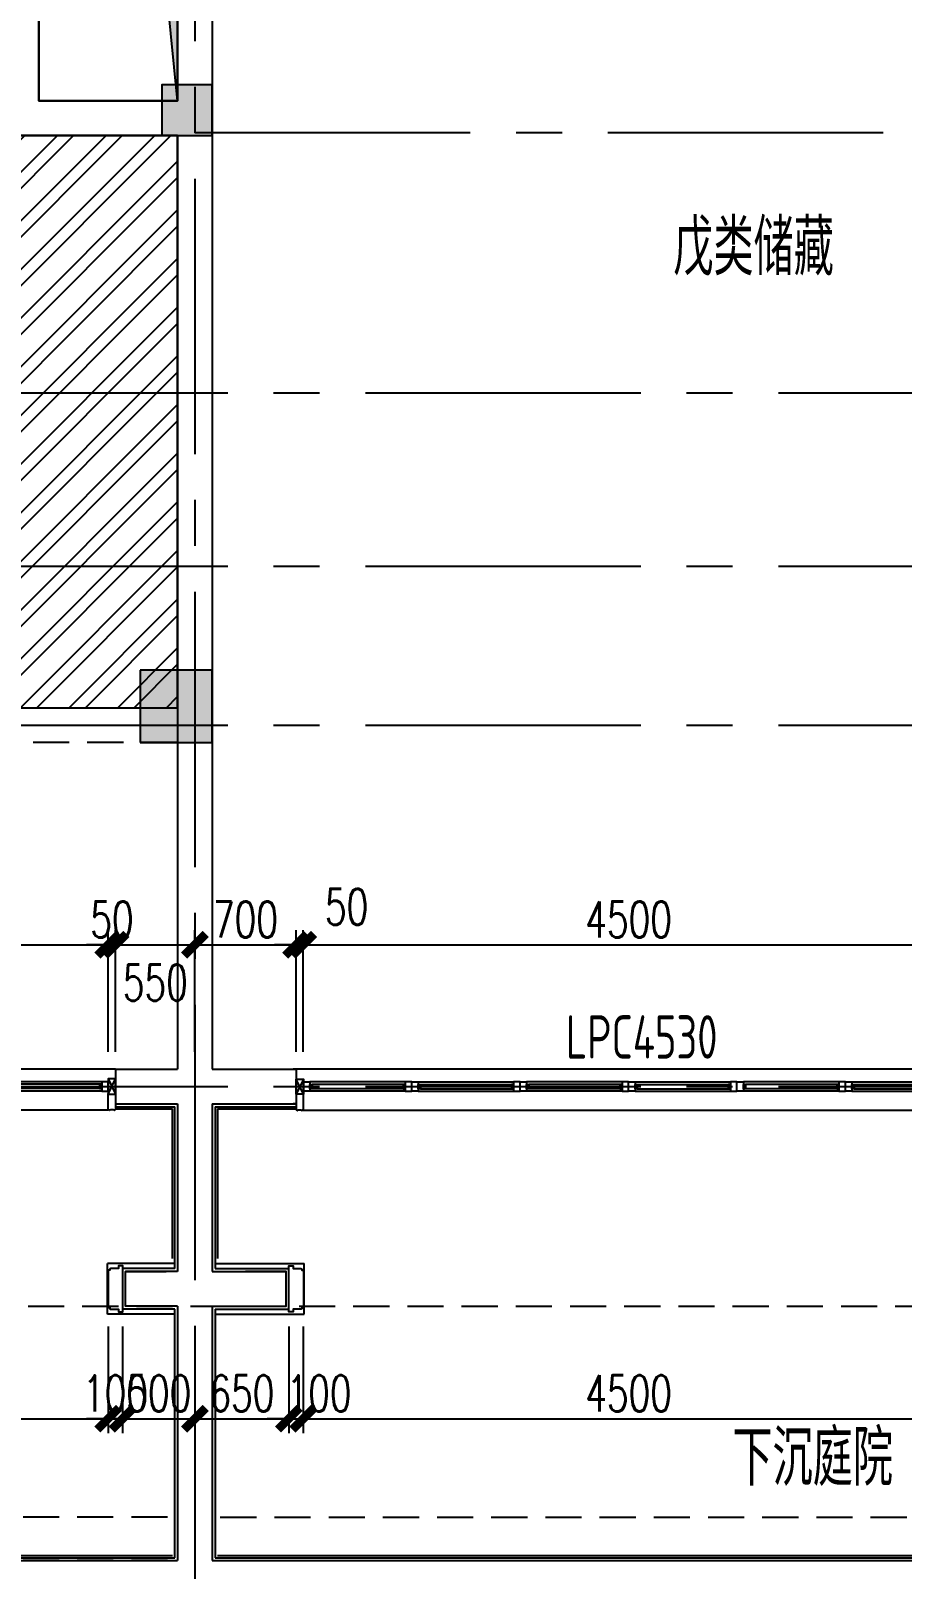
# Model space of a CAD drawing. Extents: x 296441 to 853063, y 459050 to 1117990.
# Drawn here: x 618962 to 624992, y 870979 to 881624 of the extents above; entities that cross this region are included whole.
import ezdxf

# ---------------------------------------------------------------- set-up
doc = ezdxf.new("R2010")
doc.units = 0
doc.header["$LTSCALE"] = 1000
for name, pattern in [('14-FL01-P$0$HIDDEN', [0.375, 0.25, -0.125]), ('14-GRID$0$CENTER2', [28.575, 19.05, -3.175, 3.175, -3.175]), ('5-GRID$0$CENTER2', [28.575, 19.05, -3.175, 3.175, -3.175]), ('BSMT-PLAN-BS01$0$$0$HIDDEN', [0.375, 0.25, -0.125]), ('DZ-3-PLAN-FL01$0$DASHED2', [0.375, 0.25, -0.125])]:
    doc.linetypes.add(name, pattern=pattern)
for name, color, linetype in [('0-COL-H1', 170, 'Continuous'), ('14-GRID$0$G-GRID', 9, '14-GRID$0$CENTER2'), ('14-PLAN-BS01-P$0$A-ROOM-IDEN', 4, 'Continuous'), ('14-PLAN-BS01-P$0$A-WALL', 1, 'Continuous'), ('5-GRID$0$G-GRID', 8, '5-GRID$0$CENTER2'), ('A-ROOF', 2, 'Continuous'), ('BSMT-PLAN-BS01$0$A-WALL', 1, 'Continuous'), ('DIM_LEAD', 3, 'Continuous'), ('DZ-3-PLAN-FL01$0$A-WALL', 1, 'Continuous'), ('DZ-PLAN-MAIN-FL01$0$A-WIND-IDEN', 33, 'Continuous'), ('E-TEXT-BS01-MI-14$0$A-ROOM-IDEN', 4, 'Continuous'), ('E1-BS01-14$0$A-WALL-FNSH', 6, 'Continuous'), ('E1-BS01-18-19$0$A-FLOR', 23, 'Continuous'), ('E1-BS01-18-19$0$A-OVLK', 140, 'Continuous'), ('E1-BS01-18-19$0$A-SECT-WIND', 155, 'Continuous'), ('E1-BS01-18-19$0$A-SECT-WOOD', 17, 'Continuous'), ('E1-BS01-18-19$0$A-WALL-FNSH', 6, 'Continuous'), ('E1-BS01-18-19$0$G-XREF', 2, 'Continuous'), ('E1-BS01-20$0$A-WALL', 1, 'Continuous'), ('G-BS01-20$0$A-FLOR', 23, 'Continuous'), ('G-BS01-20$0$A-OVLK', 140, 'Continuous'), ('G-BS01-20$0$A-SECT-WIND', 155, 'Continuous'), ('G-BS01-20$0$A-SECT-WOOD', 17, 'Continuous'), ('G-BS01-20$0$A-WALL', 1, 'Continuous'), ('G-BS01-20$0$A-WALL-FNSH', 6, 'Continuous'), ('menchuangtao1$0$A-DETL-STONE', 42, 'Continuous'), ('menchuangtao1$0$A-WALL', 1, 'Continuous'), ('menchuangtao1$0$A_CUR_FRAME', 112, 'Continuous'), ('mentao100$0$A-SECT-FNSH', 6, 'Continuous'), ('mentao100$0$A-SECT-STONE', 42, 'Continuous'), ('mentao100$0$A-WALL', 1, 'Continuous'), ('PUB_DIM', 3, 'Continuous'), ('WALL', 242, 'Continuous'), ('ZT0_默认图层-----PM、LM、DY、JD', 7, 'Continuous'), ('ZT1_Dim---标注---PM、LM、DY、JD', 252, 'Continuous'), ('卫生间降板', 251, 'Continuous')]:
    doc.layers.add(name, color=color, linetype=linetype)
doc.styles.get("Standard").update_dxf_attribs({"font": 'gbenor.shx', "bigfont": 'gbcbig.shx'})
doc.styles.add('ZT-DIMSTYLE', font='ROMANS.shx', dxfattribs={"width": 0.7, "bigfont": 'CHINESE.shx'})
doc.dimstyles.new('ZT-DIM100', dxfattribs={"dimscale": 100, "dimtxt": 2.5, "dimasz": 1.5, "dimexe": 1, "dimexo": 1, "dimgap": 0.5, "dimtad": 1, "dimdec": 0, "dimdsep": 46, "dimtxsty": 'ZT-DIMSTYLE', "dimblk": 'ARCHTICK', "dimcen": 2.5, "dimclrd": 175, "dimclre": 175, "dimclrt": 7, "dimazin": 2, "dimtfac": 1, "dimtix": 1, "dimtmove": 2, "dimatfit": 3, "dimfxl": 0, "dimarcsym": 0})

# ---------------------------------------------------------------- blocks, each defined once
blk = doc.blocks.new('E1-BS01-18-19$0$750----DDDD')
at = {"layer": 'E1-BS01-18-19$0$A-SECT-WIND'}
for p, q in [((45, 32.5), (705, 32.5)), ((60, 15), (690, 15)), ((45, -32.5), (705, -32.5)), ((60, -15), (690, -15))]:
    blk.add_line(p, q, dxfattribs=at)
at = {"layer": 'E1-BS01-18-19$0$A-SECT-WOOD'}
for points in [[(0, 32.5), (45, 32.5), (45, -32.5), (0, -32.5)], [(60, 15), (60, -15), (45, -15), (45, 15)], [(690, 15), (690, -15), (705, -15), (705, 15)], [(750, 32.5), (705, 32.5), (705, -32.5), (750, -32.5)]]:
    blk.add_lwpolyline(points, close=True, dxfattribs=at)
blk = doc.blocks.new('menchuangtao1')
at = {"layer": 'menchuangtao1$0$A-DETL-STONE'}
blk.add_lwpolyline([(-10, -52), (-10, -159, -0.471625), (-15, -162, -0.528396), (-19, -165, 0.241692), (-51, -165, -0.528396), (-55, -162, -0.471625), (-60, -159), (-60, -52)], format="xyb", close=True, dxfattribs=at)
at = {"layer": 'menchuangtao1$0$A-WALL'}
for p, q in [((-10, 120), (-10, -120)), ((-10, 120), (10, 120)), ((-10, -120), (10, -120))]:
    blk.add_line(p, q, dxfattribs=at)
at = {"layer": 'menchuangtao1$0$A_CUR_FRAME'}
for p, q in [((-60, -52), (-10, 52)), ((-60, 52), (-10, -52))]:
    blk.add_line(p, q, dxfattribs=at)
blk.add_lwpolyline([(-10, -52), (-10, 52), (-60, 52), (-60, -52)], close=True, dxfattribs=at)
blk = doc.blocks.new('16#地下一层')
at = {"layer": 'E1-BS01-14$0$A-WALL-FNSH'}
blk.add_line((-9460, -3740), (-8900, -3740), dxfattribs=at)
at = {"layer": 'E1-BS01-18-19$0$A-FLOR'}
for p, q in [((-4290, -3480), (-8917, -3480)), ((-4342, -3765), (-8858, -3765))]:
    blk.add_line(p, q, dxfattribs=at)
at = {"layer": 'E1-BS01-18-19$0$A-OVLK'}
blk.add_line((-9445, -3755), (-8900, -3755), dxfattribs=at)
at = {"layer": 'WALL'}
for p, q in [((-9480, 7380), (-9480, -3480)), ((-9480, -3480), (-8900, -3480)), ((-8900, -3480), (-8900, -3720)), ((-9480, -3720), (-8900, -3720))]:
    blk.add_line(p, q, dxfattribs=at)
at = {"extrusion": (0, 0, -1), "zscale": -1}
for p in [(8100, -3600), (6600, -3600), (5100, -3600)]:
    blk.add_blockref('E1-BS01-18-19$0$750----DDDD', p, dxfattribs=at)
for p in [(-8100, -3600), (-6600, -3600), (-5100, -3600)]:
    blk.add_blockref('E1-BS01-18-19$0$750----DDDD', p)
at = {"layer": 'E1-BS01-18-19$0$G-XREF', "extrusion": (0, 0, -1), "zscale": -1}
blk.add_blockref('menchuangtao1', (8910, -3600), dxfattribs=at)
blk = doc.blocks.new('20B-G1-地下一层')
at = {"layer": 'A-ROOF'}
h = blk.add_hatch(color=239, dxfattribs=at)
h.dxf.hatch_style = 1
h.paths.add_polyline_path([(729779, -384992), (729849, -385693), (729993, -385749), (729993, -384778), (729374, -384778), (729359, -384872)])
h.paths.add_polyline_path([(729359, -384872), (729374, -384778), (729033, -384778)])
h.paths.add_polyline_path([(729993, -385778), (729993, -385749), (729849, -385693), (729858, -385788)])
h.paths.add_polyline_path([(729993, -387138), (729993, -385778), (729858, -385788)])
at = {"layer": '卫生间降板'}
h = blk.add_hatch(dxfattribs=at)
h.set_pattern_fill('ANSI32', color=256, scale=50)
h.set_pattern_definition([(45, (-1280746.7, -1770641.06), (-168.379802, 168.379802), []), (45, (-1280634.44, -1770641.06), (-168.379802, 168.379802), [])])
h.paths.add_polyline_path([(729993, -387378), (726033, -387378), (726033, -391337), (729993, -391337)])
at = {"layer": '5-GRID$0$G-GRID'}
blk.add_lwpolyline([(729993, -387378), (726033, -387378), (726033, -391337), (729993, -391337)], close=True, dxfattribs=at)
at = {"layer": 'A-ROOF'}
blk.add_lwpolyline([(729993, -387138), (729779, -384992), (729033, -384778)], dxfattribs=at)
blk.add_lwpolyline([(729993, -384778), (729993, -387138), (729033, -387138), (729033, -384778)], close=True, dxfattribs=at)
at = {"layer": 'DZ-3-PLAN-FL01$0$A-WALL', "color": 33, "linetype": 'DZ-3-PLAN-FL01$0$DASHED2'}
for p, q in [((726033, -391337), (729993, -391337)), ((729993, -391578), (725793, -391578))]:
    blk.add_line(p, q, dxfattribs=at)
at = {"layer": 'G-BS01-20$0$A-FLOR'}
for p, q in [((729563, -393838), (727193, -393838)), ((729513, -394123), (727263, -394123))]:
    blk.add_line(p, q, dxfattribs=at)
at = {"layer": 'G-BS01-20$0$A-OVLK'}
blk.add_line((729563, -394113), (729958, -394113), dxfattribs=at)
at = {"layer": 'G-BS01-20$0$A-SECT-WIND'}
for p, q in [((729468, -393926), (728808, -393926)), ((729453, -393943), (728823, -393943)), ((729468, -393991), (728808, -393991)), ((729453, -393973), (728823, -393973))]:
    blk.add_line(p, q, dxfattribs=at)
at = {"layer": 'G-BS01-20$0$A-SECT-WOOD'}
for points in [[(729453, -393943), (729453, -393973), (729468, -393973), (729468, -393943)], [(729513, -393926), (729468, -393926), (729468, -393991), (729513, -393991)]]:
    blk.add_lwpolyline(points, close=True, dxfattribs=at)
at = {"layer": 'G-BS01-20$0$A-WALL'}
for p, q in [((729993, -387478), (729993, -393838)), ((729573, -393838), (729993, -393838)), ((729573, -394078), (729993, -394078))]:
    blk.add_line(p, q, dxfattribs=at)
at = {"layer": 'G-BS01-20$0$A-WALL-FNSH'}
blk.add_line((729563, -394098), (729973, -394098), dxfattribs=at)
at = {"layer": 'menchuangtao1$0$A-DETL-STONE'}
blk.add_lwpolyline([(729563, -394011), (729563, -394118, -0.471625), (729558, -394120, -0.528396), (729554, -394123, 0.241692), (729523, -394123, -0.528396), (729518, -394120, -0.471625), (729513, -394118), (729513, -394011)], format="xyb", close=True, dxfattribs=at)
at = {"layer": 'menchuangtao1$0$A-WALL'}
for p, q in [((729563, -393838), (729563, -394078)), ((729563, -393838), (729583, -393838)), ((729563, -394078), (729583, -394078))]:
    blk.add_line(p, q, dxfattribs=at)
at = {"layer": 'menchuangtao1$0$A_CUR_FRAME'}
for p, q in [((729513, -394011), (729563, -393906)), ((729513, -393906), (729563, -394011))]:
    blk.add_line(p, q, dxfattribs=at)
blk.add_lwpolyline([(729563, -394011), (729563, -393906), (729513, -393906), (729513, -394011)], close=True, dxfattribs=at)
at = {"layer": 'WALL', "extrusion": (8.34702e-21, 4.5439e-05, 1)}
for p, q in [((729993, -387138), (729993, -384778)), ((729033, -386228), (729033, -387138)), ((729033, -387138), (729993, -387138)), ((728793, -387378), (729993, -387378))]:
    blk.add_line(p, q, dxfattribs=at)
at = {"layer": 'WALL'}
blk.add_line((729993, -387378), (729993, -393838), dxfattribs=at)
blk = doc.blocks.new('20B-1A')
at = {"layer": 'DZ-PLAN-MAIN-FL01$0$A-WIND-IDEN', "color": 2, "width": 0.8}
blk.add_text('LPC4530', height=300, dxfattribs=at).set_placement((1510967, 87775))
at = {"layer": 'E-TEXT-BS01-MI-14$0$A-ROOM-IDEN'}
for s, p in [('戊类储藏', (1511710, 93195)), ('下沉庭院', (1512119, 84819))]:
    blk.add_text(s, height=385.8, dxfattribs=at).set_placement(p)
blk = doc.blocks.new('2133')
at = {"layer": '14-PLAN-BS01-P$0$A-ROOM-IDEN', "linetype": '14-FL01-P$0$HIDDEN'}
for points in [[(2160861, 1716005), (2150971, 1716005)], [(2161226, 1716005), (2169331, 1716005)], [(2160861, 1715705), (2150971, 1715705)], [(2161226, 1715705), (2169331, 1715705)]]:
    blk.add_lwpolyline(points, dxfattribs=at)
blk = doc.blocks.new('mentao100')
at = {"layer": 'mentao100$0$A-SECT-FNSH'}
for p, q in [((-280, 140), (20, 140)), ((-280, -140), (20, -140))]:
    blk.add_line(p, q, dxfattribs=at)
at = {"layer": 'mentao100$0$A-SECT-STONE', "ltscale": 0.1}
blk.add_lwpolyline([(20, 140), (20, 160), (50, 160), (50, 140), (105, 140, -0.414214), (110, 135), (110, 130), (115, 130, -0.414165), (120, 125), (120, 98), (120, -125, -0.414165), (115, -130), (110, -130), (110, -135, -0.414214), (105, -140), (50, -140), (50, -160), (20, -160), (20, -140)], format="xyb", close=True, dxfattribs=at)
at = {"layer": 'mentao100$0$A-WALL'}
blk.add_lwpolyline([(-280, -120), (0, -120), (0, 120), (-280, 120)], dxfattribs=at)
blk = doc.blocks.new('_ArchTick')
at = {"color": 0, "linetype": 'ByBlock', "const_width": 0.4}
blk.add_lwpolyline([(-0.5, -0.5), (0.5, 0.5)], dxfattribs=at)
blk = doc.blocks.new('*D2236')
at = {"layer": 'Defpoints', "color": 0, "ltscale": 1000, "transparency": 16777216}
for p in [(620848, 872759), (625349, 872759), (625349, 872021)]:
    blk.add_point(p, dxfattribs=at)
at = {"layer": 'ZT1_Dim---标注---PM、LM、DY、JD', "color": 175, "linetype": 'ByBlock', "lineweight": -2, "ltscale": 1000, "transparency": 16777216}
for p, q in [((620848, 872659), (620848, 871921)), ((625349, 872659), (625349, 871921))]:
    blk.add_line(p, q, dxfattribs=at)
at = {"layer": 'ZT1_Dim---标注---PM、LM、DY、JD', "color": 175, "lineweight": -2, "ltscale": 1000, "transparency": 16777216}
blk.add_line((620848, 872021), (625349, 872021), dxfattribs=at)
at = {"layer": 'ZT1_Dim---标注---PM、LM、DY、JD', "color": 175, "lineweight": -2, "ltscale": 1000, "transparency": 16777216, "xscale": 150, "yscale": 150, "zscale": 150, "rotation": 180}
blk.add_blockref('_ArchTick', (620848, 872021), dxfattribs=at)
at = {"layer": 'ZT1_Dim---标注---PM、LM、DY、JD', "color": 175, "lineweight": -2, "ltscale": 1000, "transparency": 16777216, "xscale": 150, "yscale": 150, "zscale": 150}
blk.add_blockref('_ArchTick', (625349, 872021), dxfattribs=at)
at = {"layer": 'ZT1_Dim---标注---PM、LM、DY、JD', "color": 7, "ltscale": 1000, "transparency": 16777216, "insert": (623099, 872196), "char_height": 250, "attachment_point": 5, "style": 'ZT-DIMSTYLE'}
blk.add_mtext('4500', dxfattribs=at)
blk = doc.blocks.new('*D2237')
at = {"layer": 'Defpoints', "color": 0, "ltscale": 1000, "transparency": 16777216}
for p in [(620748, 872759), (620848, 872759), (620848, 872021)]:
    blk.add_point(p, dxfattribs=at)
at = {"layer": 'ZT1_Dim---标注---PM、LM、DY、JD', "color": 175, "linetype": 'ByBlock', "lineweight": -2, "ltscale": 1000, "transparency": 16777216}
for p, q in [((620748, 872659), (620748, 871921)), ((620848, 872659), (620848, 871921))]:
    blk.add_line(p, q, dxfattribs=at)
at = {"layer": 'ZT1_Dim---标注---PM、LM、DY、JD', "color": 175, "lineweight": -2, "ltscale": 1000, "transparency": 16777216}
for p, q in [((620748, 872021), (620598, 872021)), ((620748, 872021), (620848, 872021)), ((620848, 872021), (620998, 872021))]:
    blk.add_line(p, q, dxfattribs=at)
at = {"layer": 'ZT1_Dim---标注---PM、LM、DY、JD', "color": 175, "lineweight": -2, "ltscale": 1000, "transparency": 16777216, "xscale": 150, "yscale": 150, "zscale": 150}
blk.add_blockref('_ArchTick', (620748, 872021), dxfattribs=at)
at = {"layer": 'ZT1_Dim---标注---PM、LM、DY、JD', "color": 175, "lineweight": -2, "ltscale": 1000, "transparency": 16777216, "xscale": 150, "yscale": 150, "zscale": 150, "rotation": 180}
blk.add_blockref('_ArchTick', (620848, 872021), dxfattribs=at)
at = {"layer": 'ZT1_Dim---标注---PM、LM、DY、JD', "color": 7, "ltscale": 1000, "transparency": 16777216, "insert": (620957, 872196), "char_height": 250, "attachment_point": 5, "style": 'ZT-DIMSTYLE'}
blk.add_mtext('100', dxfattribs=at)
blk = doc.blocks.new('*D2238')
at = {"layer": 'Defpoints', "color": 0, "ltscale": 1000, "transparency": 16777216}
for p in [(620098, 872759), (620748, 872759), (620748, 872021)]:
    blk.add_point(p, dxfattribs=at)
at = {"layer": 'ZT1_Dim---标注---PM、LM、DY、JD', "color": 175, "linetype": 'ByBlock', "lineweight": -2, "ltscale": 1000, "transparency": 16777216}
for p, q in [((620098, 872659), (620098, 871921)), ((620748, 872659), (620748, 871921))]:
    blk.add_line(p, q, dxfattribs=at)
at = {"layer": 'ZT1_Dim---标注---PM、LM、DY、JD', "color": 175, "lineweight": -2, "ltscale": 1000, "transparency": 16777216}
blk.add_line((620098, 872021), (620748, 872021), dxfattribs=at)
at = {"layer": 'ZT1_Dim---标注---PM、LM、DY、JD', "color": 175, "lineweight": -2, "ltscale": 1000, "transparency": 16777216, "xscale": 150, "yscale": 150, "zscale": 150, "rotation": 180}
blk.add_blockref('_ArchTick', (620098, 872021), dxfattribs=at)
at = {"layer": 'ZT1_Dim---标注---PM、LM、DY、JD', "color": 175, "lineweight": -2, "ltscale": 1000, "transparency": 16777216, "xscale": 150, "yscale": 150, "zscale": 150}
blk.add_blockref('_ArchTick', (620748, 872021), dxfattribs=at)
at = {"layer": 'ZT1_Dim---标注---PM、LM、DY、JD', "color": 7, "ltscale": 1000, "transparency": 16777216, "insert": (620423, 872196), "char_height": 250, "attachment_point": 5, "style": 'ZT-DIMSTYLE'}
blk.add_mtext('650', dxfattribs=at)
blk = doc.blocks.new('*D2239')
at = {"layer": 'Defpoints', "color": 0, "ltscale": 1000, "transparency": 16777216}
for p in [(619598, 872759, 0), (620098, 872759, 0), (620098, 872021)]:
    blk.add_point(p, dxfattribs=at)
at = {"layer": 'ZT1_Dim---标注---PM、LM、DY、JD', "color": 175, "linetype": 'ByBlock', "lineweight": -2, "ltscale": 1000, "transparency": 16777216}
for p, q in [((619598, 872659), (619598, 871921)), ((620098, 872659), (620098, 871921))]:
    blk.add_line(p, q, dxfattribs=at)
at = {"layer": 'ZT1_Dim---标注---PM、LM、DY、JD', "color": 175, "lineweight": -2, "ltscale": 1000, "transparency": 16777216}
for p, q in [((619598, 872021), (619448, 872021)), ((619598, 872021), (620098, 872021)), ((620098, 872021), (620248, 872021))]:
    blk.add_line(p, q, dxfattribs=at)
at = {"layer": 'ZT1_Dim---标注---PM、LM、DY、JD', "color": 175, "lineweight": -2, "ltscale": 1000, "transparency": 16777216, "xscale": 150, "yscale": 150, "zscale": 150}
blk.add_blockref('_ArchTick', (619598, 872021), dxfattribs=at)
at = {"layer": 'ZT1_Dim---标注---PM、LM、DY、JD', "color": 175, "lineweight": -2, "ltscale": 1000, "transparency": 16777216, "xscale": 150, "yscale": 150, "zscale": 150, "rotation": 180}
blk.add_blockref('_ArchTick', (620098, 872021), dxfattribs=at)
at = {"layer": 'ZT1_Dim---标注---PM、LM、DY、JD', "color": 7, "ltscale": 1000, "transparency": 16777216, "insert": (619848, 872196), "char_height": 250, "attachment_point": 5, "style": 'ZT-DIMSTYLE'}
blk.add_mtext('500', dxfattribs=at)
blk = doc.blocks.new('*D2246')
at = {"layer": 'Defpoints', "color": 0, "ltscale": 1000, "transparency": 16777216}
for p in [(619498, 872759, 0), (619598, 872759, 0), (619598, 872021)]:
    blk.add_point(p, dxfattribs=at)
at = {"layer": 'ZT1_Dim---标注---PM、LM、DY、JD', "color": 175, "linetype": 'ByBlock', "lineweight": -2, "ltscale": 1000, "transparency": 16777216}
for p, q in [((619498, 872659), (619498, 871921)), ((619598, 872659), (619598, 871921))]:
    blk.add_line(p, q, dxfattribs=at)
at = {"layer": 'ZT1_Dim---标注---PM、LM、DY、JD', "color": 175, "lineweight": -2, "ltscale": 1000, "transparency": 16777216}
for p, q in [((619498, 872021), (619348, 872021)), ((619498, 872021), (619598, 872021)), ((619598, 872021), (619748, 872021))]:
    blk.add_line(p, q, dxfattribs=at)
at = {"layer": 'ZT1_Dim---标注---PM、LM、DY、JD', "color": 175, "lineweight": -2, "ltscale": 1000, "transparency": 16777216, "xscale": 150, "yscale": 150, "zscale": 150}
blk.add_blockref('_ArchTick', (619498, 872021), dxfattribs=at)
at = {"layer": 'ZT1_Dim---标注---PM、LM、DY、JD', "color": 175, "lineweight": -2, "ltscale": 1000, "transparency": 16777216, "xscale": 150, "yscale": 150, "zscale": 150, "rotation": 180}
blk.add_blockref('_ArchTick', (619598, 872021), dxfattribs=at)
at = {"layer": 'ZT1_Dim---标注---PM、LM、DY、JD', "color": 7, "ltscale": 1000, "transparency": 16777216, "insert": (619548, 872196), "char_height": 250, "attachment_point": 5, "style": 'ZT-DIMSTYLE'}
blk.add_mtext('100', dxfattribs=at)
blk = doc.blocks.new('*D2247')
at = {"layer": 'Defpoints', "color": 0, "ltscale": 1000, "transparency": 16777216}
for p in [(617248, 872759), (619498, 872759, 0), (619498, 872021)]:
    blk.add_point(p, dxfattribs=at)
at = {"layer": 'ZT1_Dim---标注---PM、LM、DY、JD', "color": 175, "linetype": 'ByBlock', "lineweight": -2, "ltscale": 1000, "transparency": 16777216}
for p, q in [((617248, 872659), (617248, 871921)), ((619498, 872659), (619498, 871921))]:
    blk.add_line(p, q, dxfattribs=at)
at = {"layer": 'ZT1_Dim---标注---PM、LM、DY、JD', "color": 175, "lineweight": -2, "ltscale": 1000, "transparency": 16777216}
blk.add_line((617248, 872021), (619498, 872021), dxfattribs=at)
at = {"layer": 'ZT1_Dim---标注---PM、LM、DY、JD', "color": 175, "lineweight": -2, "ltscale": 1000, "transparency": 16777216, "xscale": 150, "yscale": 150, "zscale": 150, "rotation": 180}
blk.add_blockref('_ArchTick', (617248, 872021), dxfattribs=at)
at = {"layer": 'ZT1_Dim---标注---PM、LM、DY、JD', "color": 175, "lineweight": -2, "ltscale": 1000, "transparency": 16777216, "xscale": 150, "yscale": 150, "zscale": 150}
blk.add_blockref('_ArchTick', (619498, 872021), dxfattribs=at)
at = {"layer": 'ZT1_Dim---标注---PM、LM、DY、JD', "color": 7, "ltscale": 1000, "transparency": 16777216, "insert": (618373, 872196), "char_height": 250, "attachment_point": 5, "style": 'ZT-DIMSTYLE'}
blk.add_mtext('2250', dxfattribs=at)
blk = doc.blocks.new('*D2307')
at = {"layer": 'Defpoints', "color": 0, "ltscale": 1000, "transparency": 16777216}
for p in [(625349, 875300), (620848, 874459), (625349, 874459)]:
    blk.add_point(p, dxfattribs=at)
at = {"layer": 'ZT1_Dim---标注---PM、LM、DY、JD', "color": 175, "linetype": 'ByBlock', "lineweight": -2, "ltscale": 1000, "transparency": 16777216}
for p, q in [((620848, 874559), (620848, 875400)), ((625349, 874559), (625349, 875400)), ((620848, 875300), (625349, 875300))]:
    blk.add_line(p, q, dxfattribs=at)
at = {"layer": 'ZT1_Dim---标注---PM、LM、DY、JD', "color": 175, "lineweight": -2, "ltscale": 1000, "transparency": 16777216, "xscale": 150, "yscale": 150, "zscale": 150, "rotation": 180}
blk.add_blockref('_ArchTick', (620848, 875300), dxfattribs=at)
at = {"layer": 'ZT1_Dim---标注---PM、LM、DY、JD', "color": 175, "lineweight": -2, "ltscale": 1000, "transparency": 16777216, "xscale": 150, "yscale": 150, "zscale": 150}
blk.add_blockref('_ArchTick', (625349, 875300), dxfattribs=at)
at = {"layer": 'ZT1_Dim---标注---PM、LM、DY、JD', "color": 7, "ltscale": 1000, "transparency": 16777216, "insert": (623099, 875475), "char_height": 250, "attachment_point": 5, "style": 'ZT-DIMSTYLE'}
blk.add_mtext('4500', dxfattribs=at)
blk = doc.blocks.new('*D2308')
at = {"layer": 'Defpoints', "color": 0, "ltscale": 1000, "transparency": 16777216}
for p in [(620848, 875300), (620798, 874459), (620848, 874459)]:
    blk.add_point(p, dxfattribs=at)
at = {"layer": 'ZT1_Dim---标注---PM、LM、DY、JD', "color": 175, "linetype": 'ByBlock', "lineweight": -2, "ltscale": 1000, "transparency": 16777216}
for p, q in [((620798, 874559), (620798, 875400)), ((620848, 874559), (620848, 875400)), ((620798, 875300), (620648, 875300)), ((620798, 875300), (620848, 875300)), ((620848, 875300), (620998, 875300))]:
    blk.add_line(p, q, dxfattribs=at)
at = {"layer": 'ZT1_Dim---标注---PM、LM、DY、JD', "color": 175, "lineweight": -2, "ltscale": 1000, "transparency": 16777216, "xscale": 150, "yscale": 150, "zscale": 150}
blk.add_blockref('_ArchTick', (620798, 875300), dxfattribs=at)
at = {"layer": 'ZT1_Dim---标注---PM、LM、DY、JD', "color": 175, "lineweight": -2, "ltscale": 1000, "transparency": 16777216, "xscale": 150, "yscale": 150, "zscale": 150, "rotation": 180}
blk.add_blockref('_ArchTick', (620848, 875300), dxfattribs=at)
at = {"layer": 'ZT1_Dim---标注---PM、LM、DY、JD', "color": 7, "ltscale": 1000, "transparency": 16777216, "insert": (621148, 875563), "char_height": 250, "attachment_point": 5, "style": 'ZT-DIMSTYLE'}
blk.add_mtext('50', dxfattribs=at)
blk = doc.blocks.new('*D2309')
at = {"layer": 'Defpoints', "color": 0, "ltscale": 1000, "transparency": 16777216}
for p in [(620798, 875300), (620098, 874459), (620798, 874459)]:
    blk.add_point(p, dxfattribs=at)
at = {"layer": 'ZT1_Dim---标注---PM、LM、DY、JD', "color": 175, "linetype": 'ByBlock', "lineweight": -2, "ltscale": 1000, "transparency": 16777216}
for p, q in [((620098, 874559), (620098, 875400)), ((620798, 874559), (620798, 875400)), ((620098, 875300), (620798, 875300))]:
    blk.add_line(p, q, dxfattribs=at)
at = {"layer": 'ZT1_Dim---标注---PM、LM、DY、JD', "color": 175, "lineweight": -2, "ltscale": 1000, "transparency": 16777216, "xscale": 150, "yscale": 150, "zscale": 150, "rotation": 180}
blk.add_blockref('_ArchTick', (620098, 875300), dxfattribs=at)
at = {"layer": 'ZT1_Dim---标注---PM、LM、DY、JD', "color": 175, "lineweight": -2, "ltscale": 1000, "transparency": 16777216, "xscale": 150, "yscale": 150, "zscale": 150}
blk.add_blockref('_ArchTick', (620798, 875300), dxfattribs=at)
at = {"layer": 'ZT1_Dim---标注---PM、LM、DY、JD', "color": 7, "ltscale": 1000, "transparency": 16777216, "insert": (620448, 875475), "char_height": 250, "attachment_point": 5, "style": 'ZT-DIMSTYLE'}
blk.add_mtext('700', dxfattribs=at)
blk = doc.blocks.new('*D2310')
at = {"layer": 'Defpoints', "color": 0, "ltscale": 1000, "transparency": 16777216}
for p in [(620098, 875300), (619549, 874459), (620098, 874459)]:
    blk.add_point(p, dxfattribs=at)
at = {"layer": 'ZT1_Dim---标注---PM、LM、DY、JD', "color": 175, "linetype": 'ByBlock', "lineweight": -2, "ltscale": 1000, "transparency": 16777216}
for p, q in [((619549, 874559), (619549, 875400)), ((620098, 874559), (620098, 875400)), ((619549, 875300), (620098, 875300))]:
    blk.add_line(p, q, dxfattribs=at)
at = {"layer": 'ZT1_Dim---标注---PM、LM、DY、JD', "color": 175, "lineweight": -2, "ltscale": 1000, "transparency": 16777216, "xscale": 150, "yscale": 150, "zscale": 150, "rotation": 180}
blk.add_blockref('_ArchTick', (619549, 875300), dxfattribs=at)
at = {"layer": 'ZT1_Dim---标注---PM、LM、DY、JD', "color": 175, "lineweight": -2, "ltscale": 1000, "transparency": 16777216, "xscale": 150, "yscale": 150, "zscale": 150}
blk.add_blockref('_ArchTick', (620098, 875300), dxfattribs=at)
at = {"layer": 'ZT1_Dim---标注---PM、LM、DY、JD', "color": 7, "ltscale": 1000, "transparency": 16777216, "insert": (619824, 875038), "char_height": 250, "attachment_point": 5, "style": 'ZT-DIMSTYLE'}
blk.add_mtext('550', dxfattribs=at)
blk = doc.blocks.new('*D2311')
at = {"layer": 'Defpoints', "color": 0, "ltscale": 1000, "transparency": 16777216}
for p in [(619549, 875300), (619499, 874459), (619549, 874459)]:
    blk.add_point(p, dxfattribs=at)
at = {"layer": 'ZT1_Dim---标注---PM、LM、DY、JD', "color": 175, "linetype": 'ByBlock', "lineweight": -2, "ltscale": 1000, "transparency": 16777216}
for p, q in [((619499, 874559), (619499, 875400)), ((619549, 874559), (619549, 875400)), ((619499, 875300), (619349, 875300)), ((619499, 875300), (619549, 875300)), ((619549, 875300), (619699, 875300))]:
    blk.add_line(p, q, dxfattribs=at)
at = {"layer": 'ZT1_Dim---标注---PM、LM、DY、JD', "color": 175, "lineweight": -2, "ltscale": 1000, "transparency": 16777216, "xscale": 150, "yscale": 150, "zscale": 150}
blk.add_blockref('_ArchTick', (619499, 875300), dxfattribs=at)
at = {"layer": 'ZT1_Dim---标注---PM、LM、DY、JD', "color": 175, "lineweight": -2, "ltscale": 1000, "transparency": 16777216, "xscale": 150, "yscale": 150, "zscale": 150, "rotation": 180}
blk.add_blockref('_ArchTick', (619549, 875300), dxfattribs=at)
at = {"layer": 'ZT1_Dim---标注---PM、LM、DY、JD', "color": 7, "ltscale": 1000, "transparency": 16777216, "insert": (619524, 875475), "char_height": 250, "attachment_point": 5, "style": 'ZT-DIMSTYLE'}
blk.add_mtext('50', dxfattribs=at)
blk = doc.blocks.new('*D2312')
at = {"layer": 'Defpoints', "color": 0, "ltscale": 1000, "transparency": 16777216}
for p in [(619499, 875300), (617248, 874459), (619499, 874459)]:
    blk.add_point(p, dxfattribs=at)
at = {"layer": 'ZT1_Dim---标注---PM、LM、DY、JD', "color": 175, "linetype": 'ByBlock', "lineweight": -2, "ltscale": 1000, "transparency": 16777216}
for p, q in [((617248, 874559), (617248, 875400)), ((619499, 874559), (619499, 875400)), ((617248, 875300), (619499, 875300))]:
    blk.add_line(p, q, dxfattribs=at)
at = {"layer": 'ZT1_Dim---标注---PM、LM、DY、JD', "color": 175, "lineweight": -2, "ltscale": 1000, "transparency": 16777216, "xscale": 150, "yscale": 150, "zscale": 150, "rotation": 180}
blk.add_blockref('_ArchTick', (617248, 875300), dxfattribs=at)
at = {"layer": 'ZT1_Dim---标注---PM、LM、DY、JD', "color": 175, "lineweight": -2, "ltscale": 1000, "transparency": 16777216, "xscale": 150, "yscale": 150, "zscale": 150}
blk.add_blockref('_ArchTick', (619499, 875300), dxfattribs=at)
at = {"layer": 'ZT1_Dim---标注---PM、LM、DY、JD', "color": 7, "ltscale": 1000, "transparency": 16777216, "insert": (618373, 875475), "char_height": 250, "attachment_point": 5, "style": 'ZT-DIMSTYLE'}
blk.add_mtext('2250', dxfattribs=at)
blk = doc.blocks.new('*U2440')
at = {"layer": 'E1-BS01-18-19$0$A-OVLK'}
for p, q in [((-490, 175), (125, 175)), ((125, -175), (125, 175)), ((-490, -175), (125, -175))]:
    blk.add_line(p, q, dxfattribs=at)
blk = doc.blocks.new('*U2441')
at = {"layer": 'E1-BS01-18-19$0$A-OVLK'}
for p, q in [((-340, 175), (125, 175)), ((125, -175), (125, 175)), ((-340, -175), (125, -175))]:
    blk.add_line(p, q, dxfattribs=at)

msp = doc.modelspace()

# ---------------------------------------------------------------- linework, layer by layer
at = {"layer": '0-COL-H1'}
for p, q in [((619978.5, 877199.3), (619718.5, 877199.3)), ((619718.5, 877199.3), (619718.5, 876699.3)), ((619978.5, 877199.3), (619978.5, 877199.3)), ((620218.5, 877199.3), (619978.5, 877199.3)), ((620218.5, 876699.3), (620218.5, 877199.3)), ((619718.5, 876699.3), (620218.5, 876699.3))]:
    msp.add_line(p, q, dxfattribs=at)
at = {"layer": '0-COL-H1', "elevation": -0.1}
msp.add_lwpolyline([(620218.5, 881249.3), (619868.5, 881249.3), (619868.5, 880899.3), (620218.5, 880899.3)], close=True, dxfattribs=at)
at = {"layer": '0-COL-H1', "color": 254}
for points in [[(619868.5, 880899.3, -0.1), (619868.5, 881249.3, -0.1), (620218.5, 880899.3, -0.1), (620218.5, 881249.3, -0.1)], [(619978.5, 877199.3), (620218.5, 876699.3), (619718.5, 877199.3), (619718.5, 876699.3)], [(619978.5, 877199.3), (620218.5, 877199.3), (619978.5, 877199.3), (620218.5, 876699.3)]]:
    msp.add_solid(points, dxfattribs=at)
at = {"layer": '14-GRID$0$G-GRID', "color": 8, "ltscale": 0.1}
for p, q in [((620098.5, 900603), (620098.5, 867844.6)), ((620098.5, 880919.3), (676818.6, 880919.3)), ((598417.5, 879119.3), (676818.6, 879119.3)), ((598417.5, 877919.3), (676818.6, 877919.3)), ((598417.5, 876819.3), (676818.6, 876819.3)), ((598417.5, 874319.3), (676818.6, 874319.3))]:
    msp.add_line(p, q, dxfattribs=at)
at = {"layer": 'BSMT-PLAN-BS01$0$A-WALL', "color": 1}
for p, q in [((619978.5, 873639.3), (619978.5, 873039.3)), ((620218.5, 873639.3), (620218.5, 873039.3)), ((619978.5, 872799.3), (619978.5, 871039.3)), ((620218.5, 872799.3), (620218.5, 871039.3)), ((608818.5, 871039.3), (619978.5, 871039.3)), ((620218.5, 871039.3), (629578.5, 871039.3))]:
    msp.add_line(p, q, dxfattribs=at)
at = {"layer": 'BSMT-PLAN-BS01$0$A-WALL', "color": 5, "linetype": 'BSMT-PLAN-BS01$0$$0$HIDDEN'}
msp.add_line((608818.5, 872799.3), (667978.5, 872799.3), dxfattribs=at)
at = {"layer": 'E1-BS01-18-19$0$A-WALL-FNSH'}
for p, q in [((619958.5, 873059.3), (619618.5, 873059.3)), ((620238.5, 873059.3), (620728.5, 873059.3)), ((619958.5, 872779.3), (619618.5, 872779.3)), ((620238.5, 872779.3), (620728.5, 872779.3))]:
    msp.add_line(p, q, dxfattribs=at)
at = {"layer": 'E1-BS01-20$0$A-WALL'}
for p, q in [((620218.5, 874199.3), (620218.5, 873039.3)), ((620218.5, 872799.3), (620218.5, 872378.8))]:
    msp.add_line(p, q, dxfattribs=at)
at = {"layer": 'G-BS01-20$0$A-OVLK'}
for p, q in [((619943.5, 873129.3), (619943.5, 874164.3)), ((620253.5, 874164.3), (620253.5, 873129.3)), ((608853.5, 871074.3), (619943.5, 871074.3)), ((620253.5, 871074.3), (629543.5, 871074.3))]:
    msp.add_line(p, q, dxfattribs=at)
at = {"layer": 'G-BS01-20$0$A-WALL'}
for p, q in [((619978.5, 874199.3), (619978.5, 873039.3)), ((619978.5, 872799.3), (619978.5, 871639.3))]:
    msp.add_line(p, q, dxfattribs=at)
at = {"layer": 'mentao100$0$A-SECT-FNSH'}
for p, q in [((619958.5, 873059.3), (619958.5, 874179.3)), ((620238.5, 874179.3), (620238.5, 873059.3)), ((619958.5, 871059.3), (619958.5, 872779.3)), ((620238.5, 872779.3), (620238.5, 871059.3)), ((608838.5, 871059.3), (619958.5, 871059.3)), ((620238.5, 871059.3), (629558.5, 871059.3))]:
    msp.add_line(p, q, dxfattribs=at)
at = {"layer": 'WALL'}
for p, q in [((619978.5, 873039.3), (619618.5, 873039.3)), ((619618.5, 872799.3), (619618.5, 873039.3)), ((620218.5, 873039.3), (620728.5, 873039.3)), ((620728.5, 872799.3), (620728.5, 873039.3)), ((619978.5, 872799.3), (619618.5, 872799.3)), ((620218.5, 872799.3), (620728.5, 872799.3))]:
    msp.add_line(p, q, dxfattribs=at)

# ---------------------------------------------------------------- block references
at = {"layer": '14-PLAN-BS01-P$0$A-WALL', "extrusion": (0, 0, -1), "xscale": -1, "zscale": -1}
msp.add_blockref('16#地下一层', (-629698.5, 877919.3), dxfattribs=at)
at = {"layer": 'A-ROOF'}
msp.add_blockref('2133', (-1540952.4, -844665.4), dxfattribs=at)
at = {"layer": 'DIM_LEAD'}
msp.add_blockref('20B-1A', (-888301.9, 786737.3), dxfattribs=at)
at = {"layer": 'E1-BS01-18-19$0$G-XREF', "xscale": -1}
msp.add_blockref('mentao100', (619618.5, 872919.3), dxfattribs=at)
at = {"layer": 'E1-BS01-18-19$0$G-XREF'}
msp.add_blockref('mentao100', (620728.5, 872919.3), dxfattribs=at)
at = {"layer": 'PUB_DIM'}
msp.add_blockref('20B-G1-地下一层', (-110014.5, 1268277.6), dxfattribs=at)
at = {"layer": 'ZT0_默认图层-----PM、LM、DY、JD', "ltscale": 1000, "xscale": -1}
msp.add_blockref('*U2441', (619618.5, 872919.3), dxfattribs=at)
at = {"layer": 'ZT0_默认图层-----PM、LM、DY、JD', "ltscale": 1000}
msp.add_blockref('*U2440', (620728.5, 872919.3), dxfattribs=at)

# ---------------------------------------------------------------- dimensions: what is measured, and where the dimension line sits
at = {"layer": 'ZT1_Dim---标注---PM、LM、DY、JD', "ltscale": 1000}
for base, p1, p2, picture, middle in [((620848.5, 875300.4), (620798.5, 874459.3), (620848.5, 874459.3), '*D2308', (621148.5, 875562.9)), ((620098.5, 875300.4), (619548.5, 874459.3), (620098.5, 874459.3), '*D2310', (619823.5, 875037.9))]:
    dim = msp.add_linear_dim(base=base, p1=p1, p2=p2, dimstyle='ZT-DIM100', dxfattribs=at)
    dim.commit()
    dim.dimension.update_dxf_attribs({"geometry": picture, "text_midpoint": middle, "dimtype": 160})
for base, p1, p2, picture, middle in [((619498.5, 875300.4), (617248.4, 874459.3), (619498.5, 874459.3), '*D2312', (618373.5, 875475.4)), ((619548.5, 875300.4), (619498.5, 874459.3), (619548.5, 874459.3), '*D2311', (619523.5, 875475.4)), ((620798.5, 875300.4), (620098.5, 874459.3), (620798.5, 874459.3), '*D2309', (620448.5, 875475.4)), ((625348.5, 875300.4), (620848.5, 874459.3), (625348.5, 874459.3), '*D2307', (623098.5, 875475.4))]:
    dim = msp.add_linear_dim(base=base, p1=p1, p2=p2, dimstyle='ZT-DIM100', dxfattribs=at)
    dim.commit()
    dim.dimension.update_dxf_attribs({"geometry": picture, "text_midpoint": middle})
for base, p1, p2, picture, middle in [((619498.5, 872020.5, 0), (617248.5, 872759.3, 0), (619498.5, 872759.3), '*D2247', (618373.5, 872195.5, 0)), ((619598.5, 872020.5, 0), (619498.5, 872759.3), (619598.5, 872759.3), '*D2246', (619548.5, 872195.5, 0)), ((620098.5, 872020.5, 0), (619598.5, 872759.3), (620098.5, 872759.3), '*D2239', (619848.5, 872195.5, 0)), ((620748.5, 872020.5, 0), (620098.5, 872759.3, 0), (620748.5, 872759.3, 0), '*D2238', (620423.5, 872195.5, 0)), ((625348.5, 872020.5, 0), (620848.5, 872759.3, 0), (625348.5, 872759.3, 0), '*D2236', (623098.5, 872195.5, 0))]:
    dim = msp.add_linear_dim(base=base, p1=p1, p2=p2, dimstyle='ZT-DIM100', override={"dimfxl": 200}, dxfattribs=at)
    dim.commit()
    dim.dimension.update_dxf_attribs({"geometry": picture, "text_midpoint": middle})
dim = msp.add_linear_dim(base=(620848.5, 872020.5, 0), p1=(620748.5, 872759.3, 0), p2=(620848.5, 872759.3, 0), dimstyle='ZT-DIM100', override={"dimfxl": 200}, dxfattribs=at)
dim.commit()
dim.dimension.update_dxf_attribs({"geometry": '*D2237', "text_midpoint": (620956.8, 872195.5, 0), "dimtype": 160})

doc.saveas('drawing.dxf')
